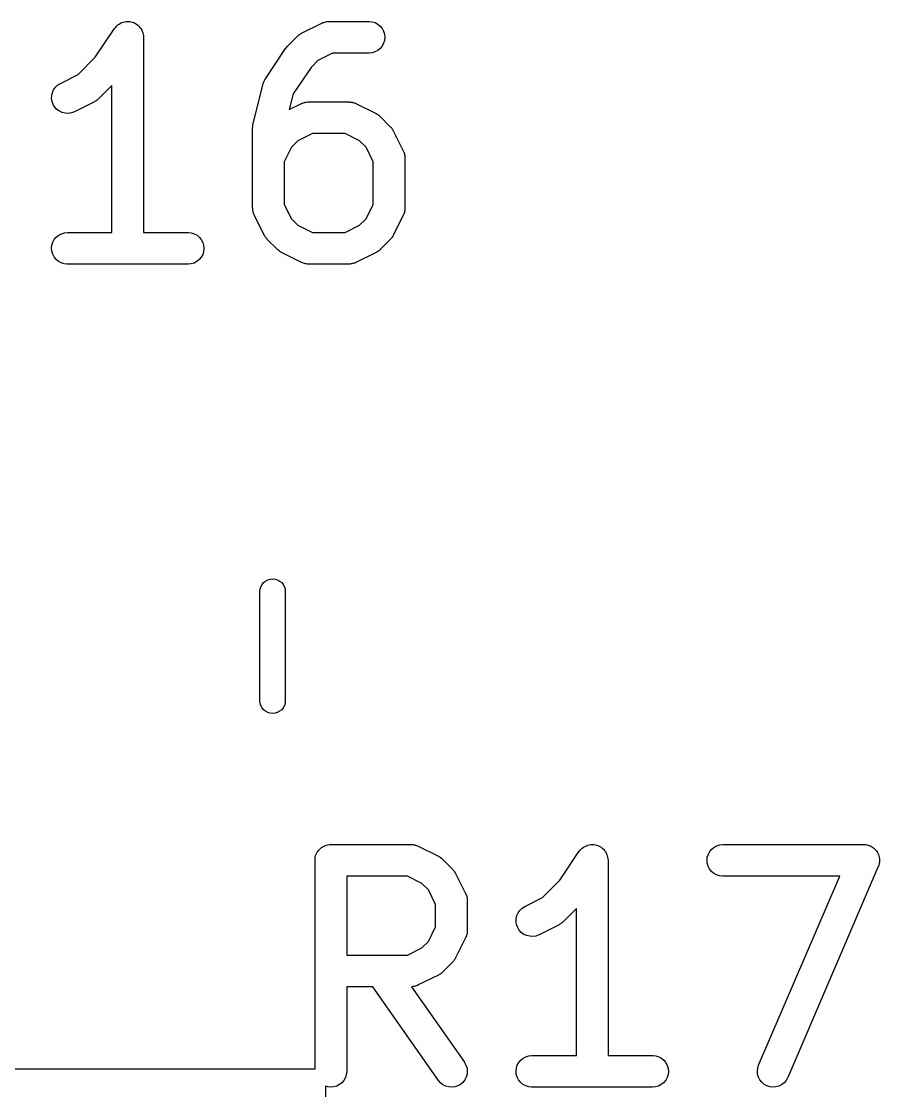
# Model space of a CAD drawing. Extents: x 85.9 to 159.2, y -122.9 to -78.6.
# Drawn here: x 155.12 to 159.19, y -105.94 to -100.88 of the extents above; entities that cross this region are included whole.
import ezdxf

# ---------------------------------------------------------------- set-up
doc = ezdxf.new("R2010")
doc.units = 0
doc.header["$MEASUREMENT"] = 0
doc.layers.add('BLACK', color=7, linetype='CONTINUOUS')

msp = doc.modelspace()

# ---------------------------------------------------------------- linework, layer by layer
at = {"layer": 'BLACK', "linetype": 'CONTINUOUS'}
for p, q in [((155.47, -101.047), (155.561, -100.911)), ((155.561, -100.911), (155.562, -100.91)), ((155.562, -100.91), (155.567, -100.904)), ((155.562, -100.91), (155.562, -100.91)), ((155.562, -100.91), (155.562, -100.91)), ((155.562, -100.91), (155.562, -100.91)), ((155.567, -100.904), (155.571, -100.899)), ((155.571, -100.899), (155.577, -100.894)), ((155.571, -100.899), (155.571, -100.899)), ((155.571, -100.899), (155.571, -100.899)), ((155.577, -100.894), (155.583, -100.89)), ((155.583, -100.89), (155.59, -100.886)), ((155.583, -100.89), (155.583, -100.89)), ((155.583, -100.89), (155.583, -100.89)), ((155.59, -100.886), (155.596, -100.883)), ((155.596, -100.883), (155.603, -100.881)), ((155.596, -100.883), (155.596, -100.883)), ((155.596, -100.883), (155.596, -100.883)), ((155.603, -100.881), (155.61, -100.879)), ((155.61, -100.879), (155.617, -100.878)), ((155.61, -100.879), (155.61, -100.879)), ((155.61, -100.879), (155.61, -100.879)), ((155.617, -100.878), (155.624, -100.877)), ((155.624, -100.877), (155.624, -100.877)), ((155.624, -100.877), (155.632, -100.878)), ((155.624, -100.877), (155.624, -100.877)), ((155.632, -100.878), (155.639, -100.879)), ((155.639, -100.879), (155.639, -100.879)), ((155.639, -100.879), (155.639, -100.879)), ((155.639, -100.879), (155.646, -100.881)), ((155.646, -100.881), (155.653, -100.883)), ((155.653, -100.883), (155.653, -100.883)), ((155.653, -100.883), (155.653, -100.883)), ((155.653, -100.883), (155.66, -100.887)), ((155.66, -100.887), (155.666, -100.89)), ((155.666, -100.89), (155.666, -100.89)), ((155.666, -100.89), (155.666, -100.89)), ((155.666, -100.89), (155.671, -100.895)), ((155.671, -100.895), (155.677, -100.9)), ((155.677, -100.9), (155.677, -100.9)), ((155.677, -100.9), (155.677, -100.9)), ((155.677, -100.9), (155.682, -100.906)), ((155.682, -100.906), (155.686, -100.911)), ((155.686, -100.911), (155.686, -100.911)), ((155.686, -100.911), (155.686, -100.911)), ((155.686, -100.911), (155.69, -100.918)), ((155.69, -100.918), (155.693, -100.924)), ((155.693, -100.924), (155.693, -100.924)), ((155.693, -100.924), (155.693, -100.924)), ((155.693, -100.924), (155.695, -100.931)), ((156.447, -100.933), (156.543, -100.885)), ((156.543, -100.885), (156.544, -100.885)), ((156.544, -100.885), (156.546, -100.884)), ((156.546, -100.884), (156.548, -100.883)), ((156.548, -100.883), (156.553, -100.882)), ((156.553, -100.882), (156.557, -100.88)), ((156.557, -100.88), (156.56, -100.879)), ((156.56, -100.879), (156.562, -100.879)), ((156.562, -100.879), (156.567, -100.878)), ((156.567, -100.878), (156.572, -100.878)), ((156.572, -100.878), (156.574, -100.878)), ((156.574, -100.878), (156.576, -100.877)), ((156.576, -100.877), (156.767, -100.877)), ((156.767, -100.877), (156.768, -100.877)), ((156.768, -100.877), (156.782, -100.879)), ((156.782, -100.879), (156.796, -100.883)), ((156.796, -100.883), (156.809, -100.89)), ((156.809, -100.89), (156.82, -100.9)), ((156.82, -100.9), (156.829, -100.911)), ((156.829, -100.911), (156.836, -100.924)), ((156.836, -100.924), (156.84, -100.938)), ((155.695, -100.931), (155.697, -100.938)), ((155.697, -100.938), (155.697, -100.938)), ((155.697, -100.938), (155.697, -100.938)), ((155.697, -100.938), (155.698, -100.945)), ((155.698, -100.945), (155.699, -100.952)), ((155.699, -100.952), (155.699, -101.877)), ((156.38, -100.995), (156.428, -100.947)), ((156.428, -100.947), (156.429, -100.946)), ((156.429, -100.946), (156.432, -100.944)), ((156.432, -100.944), (156.435, -100.941)), ((156.435, -100.941), (156.438, -100.939)), ((156.438, -100.939), (156.44, -100.937)), ((156.44, -100.937), (156.444, -100.935)), ((156.444, -100.935), (156.447, -100.933)), ((156.84, -100.967), (156.836, -100.981)), ((156.84, -100.938), (156.842, -100.953)), ((156.842, -100.953), (156.84, -100.967)), ((156.276, -101.149), (156.371, -101.006)), ((156.371, -101.006), (156.372, -101.005)), ((156.371, -101.006), (156.371, -101.006)), ((156.371, -101.006), (156.371, -101.006)), ((156.371, -101.006), (156.371, -101.006)), ((156.372, -101.005), (156.376, -101)), ((156.376, -101), (156.38, -100.995)), ((156.781, -101.026), (156.767, -101.027)), ((156.795, -101.022), (156.781, -101.026)), ((156.808, -101.015), (156.795, -101.022)), ((156.82, -101.006), (156.808, -101.015)), ((156.829, -100.994), (156.82, -101.006)), ((156.836, -100.981), (156.829, -100.994)), ((155.389, -101.129), (155.47, -101.047)), ((156.525, -101.062), (156.492, -101.095)), ((156.594, -101.027), (156.525, -101.062)), ((156.767, -101.027), (156.594, -101.027)), ((156.492, -101.095), (156.408, -101.221)), ((155.292, -101.179), (155.305, -101.171)), ((155.305, -101.171), (155.389, -101.129)), ((156.218, -101.363), (156.265, -101.172)), ((156.265, -101.172), (156.266, -101.171)), ((156.266, -101.171), (156.267, -101.167)), ((156.267, -101.167), (156.269, -101.162)), ((156.269, -101.162), (156.27, -101.16)), ((156.27, -101.16), (156.271, -101.158)), ((156.271, -101.158), (156.273, -101.153)), ((156.273, -101.153), (156.276, -101.149)), ((155.263, -101.243), (155.264, -101.228)), ((155.264, -101.228), (155.267, -101.214)), ((155.267, -101.214), (155.273, -101.201)), ((155.273, -101.201), (155.282, -101.189)), ((155.282, -101.189), (155.292, -101.179)), ((155.549, -101.181), (155.486, -101.244)), ((155.549, -101.877), (155.549, -101.181)), ((156.408, -101.221), (156.389, -101.295)), ((155.266, -101.257), (155.263, -101.243)), ((155.271, -101.271), (155.266, -101.257)), ((155.278, -101.284), (155.271, -101.271)), ((155.467, -101.258), (155.372, -101.305)), ((155.47, -101.255), (155.467, -101.258)), ((155.474, -101.253), (155.47, -101.255)), ((155.477, -101.251), (155.474, -101.253)), ((155.479, -101.25), (155.477, -101.251)), ((155.482, -101.247), (155.479, -101.25)), ((155.486, -101.244), (155.482, -101.247)), ((155.486, -101.244), (155.486, -101.244)), ((156.389, -101.295), (156.447, -101.266)), ((156.447, -101.266), (156.448, -101.266)), ((156.448, -101.266), (156.45, -101.265)), ((156.45, -101.265), (156.452, -101.264)), ((156.452, -101.264), (156.457, -101.263)), ((156.457, -101.263), (156.462, -101.261)), ((156.462, -101.261), (156.464, -101.26)), ((156.464, -101.26), (156.466, -101.26)), ((156.466, -101.26), (156.471, -101.259)), ((156.471, -101.259), (156.477, -101.258)), ((156.477, -101.258), (156.479, -101.259)), ((156.479, -101.259), (156.481, -101.258)), ((156.481, -101.258), (156.671, -101.258)), ((156.671, -101.258), (156.672, -101.258)), ((156.672, -101.258), (156.675, -101.259)), ((156.675, -101.259), (156.677, -101.259)), ((156.677, -101.259), (156.682, -101.259)), ((156.682, -101.259), (156.687, -101.26)), ((156.687, -101.26), (156.689, -101.261)), ((156.689, -101.261), (156.691, -101.261)), ((156.691, -101.261), (156.696, -101.263)), ((156.696, -101.263), (156.701, -101.264)), ((156.701, -101.264), (156.703, -101.265)), ((156.703, -101.265), (156.705, -101.266)), ((156.705, -101.266), (156.8, -101.314)), ((155.288, -101.294), (155.278, -101.284)), ((155.3, -101.303), (155.288, -101.294)), ((155.314, -101.309), (155.3, -101.303)), ((155.328, -101.312), (155.314, -101.309)), ((155.342, -101.313), (155.328, -101.312)), ((155.357, -101.311), (155.342, -101.313)), ((155.371, -101.306), (155.357, -101.311)), ((155.372, -101.305), (155.371, -101.306)), ((156.8, -101.314), (156.801, -101.314)), ((156.801, -101.314), (156.805, -101.317)), ((156.805, -101.317), (156.808, -101.319)), ((156.808, -101.319), (156.811, -101.321)), ((156.811, -101.321), (156.813, -101.322)), ((156.813, -101.322), (156.816, -101.325)), ((156.816, -101.325), (156.82, -101.328)), ((156.82, -101.328), (156.867, -101.376)), ((156.215, -101.38), (156.216, -101.379)), ((156.215, -101.381), (156.215, -101.38)), ((156.216, -101.371), (156.217, -101.365)), ((156.216, -101.377), (156.216, -101.371)), ((156.216, -101.379), (156.216, -101.377)), ((156.217, -101.365), (156.218, -101.364)), ((156.218, -101.364), (156.218, -101.363)), ((156.867, -101.376), (156.868, -101.376)), ((156.868, -101.376), (156.871, -101.38)), ((156.871, -101.38), (156.874, -101.383)), ((156.215, -101.762), (156.215, -101.381)), ((156.499, -101.408), (156.43, -101.443)), ((156.654, -101.408), (156.499, -101.408)), ((156.722, -101.443), (156.654, -101.408)), ((156.874, -101.383), (156.875, -101.385)), ((156.875, -101.385), (156.877, -101.388)), ((156.877, -101.388), (156.879, -101.391)), ((156.879, -101.391), (156.881, -101.395)), ((156.881, -101.395), (156.929, -101.49)), ((156.4, -101.473), (156.365, -101.542)), ((156.43, -101.443), (156.4, -101.473)), ((156.753, -101.473), (156.722, -101.443)), ((156.787, -101.542), (156.753, -101.473)), ((156.929, -101.49), (156.929, -101.491)), ((156.929, -101.491), (156.93, -101.493)), ((156.93, -101.493), (156.931, -101.495)), ((156.931, -101.495), (156.933, -101.5)), ((156.933, -101.5), (156.934, -101.505)), ((156.934, -101.505), (156.935, -101.507)), ((156.935, -101.507), (156.935, -101.509)), ((156.935, -101.509), (156.936, -101.514)), ((156.936, -101.514), (156.937, -101.519)), ((156.937, -101.519), (156.937, -101.522)), ((156.937, -101.522), (156.937, -101.524)), ((156.937, -101.524), (156.937, -101.762)), ((156.365, -101.542), (156.365, -101.744)), ((156.787, -101.744), (156.787, -101.542)), ((156.216, -101.764), (156.215, -101.762)), ((156.216, -101.766), (156.216, -101.764)), ((156.216, -101.771), (156.216, -101.766)), ((156.217, -101.776), (156.216, -101.771)), ((156.218, -101.779), (156.217, -101.776)), ((156.218, -101.781), (156.218, -101.779)), ((156.22, -101.786), (156.218, -101.781)), ((156.365, -101.744), (156.4, -101.813)), ((156.753, -101.813), (156.787, -101.744)), ((156.934, -101.782), (156.932, -101.787)), ((156.935, -101.78), (156.934, -101.782)), ((156.936, -101.772), (156.935, -101.777)), ((156.935, -101.777), (156.935, -101.78)), ((156.937, -101.767), (156.936, -101.772)), ((156.937, -101.762), (156.937, -101.763)), ((156.937, -101.763), (156.937, -101.765)), ((156.937, -101.765), (156.937, -101.767)), ((156.221, -101.79), (156.22, -101.786)), ((156.222, -101.792), (156.221, -101.79)), ((156.223, -101.795), (156.222, -101.792)), ((156.271, -101.891), (156.223, -101.795)), ((156.223, -101.795), (156.223, -101.795)), ((156.4, -101.813), (156.43, -101.843)), ((156.722, -101.843), (156.753, -101.813)), ((156.929, -101.795), (156.881, -101.891)), ((156.93, -101.793), (156.929, -101.795)), ((156.931, -101.791), (156.93, -101.793)), ((156.932, -101.787), (156.931, -101.791)), ((155.297, -101.89), (155.31, -101.883)), ((155.31, -101.883), (155.324, -101.879)), ((155.324, -101.879), (155.338, -101.877)), ((155.338, -101.877), (155.549, -101.877)), ((155.699, -101.877), (155.91, -101.877)), ((155.91, -101.877), (155.911, -101.877)), ((155.911, -101.877), (155.925, -101.879)), ((155.925, -101.879), (155.939, -101.883)), ((155.939, -101.883), (155.952, -101.89)), ((156.43, -101.843), (156.499, -101.877)), ((156.499, -101.877), (156.654, -101.877)), ((156.654, -101.877), (156.722, -101.843)), ((155.263, -101.952), (155.265, -101.937)), ((155.265, -101.937), (155.269, -101.923)), ((155.269, -101.923), (155.276, -101.91)), ((155.276, -101.91), (155.285, -101.899)), ((155.285, -101.899), (155.297, -101.89)), ((155.952, -101.89), (155.963, -101.9)), ((155.963, -101.9), (155.972, -101.911)), ((155.972, -101.911), (155.979, -101.924)), ((155.979, -101.924), (155.983, -101.938)), ((156.273, -101.894), (156.271, -101.891)), ((156.275, -101.898), (156.273, -101.894)), ((156.277, -101.9), (156.275, -101.898)), ((156.279, -101.903), (156.277, -101.9)), ((156.282, -101.906), (156.279, -101.903)), ((156.284, -101.909), (156.282, -101.906)), ((156.285, -101.91), (156.284, -101.909)), ((156.333, -101.958), (156.285, -101.91)), ((156.867, -101.91), (156.82, -101.958)), ((156.87, -101.907), (156.867, -101.91)), ((156.873, -101.904), (156.87, -101.907)), ((156.875, -101.901), (156.873, -101.904)), ((156.877, -101.899), (156.875, -101.901)), ((156.879, -101.895), (156.877, -101.899)), ((156.881, -101.892), (156.879, -101.895)), ((156.881, -101.891), (156.881, -101.892)), ((155.264, -101.966), (155.263, -101.952)), ((155.269, -101.98), (155.264, -101.966)), ((155.275, -101.993), (155.269, -101.98)), ((155.979, -101.981), (155.972, -101.994)), ((155.983, -101.967), (155.979, -101.981)), ((155.983, -101.938), (155.985, -101.953)), ((155.985, -101.953), (155.983, -101.967)), ((156.336, -101.96), (156.333, -101.958)), ((156.339, -101.963), (156.336, -101.96)), ((156.342, -101.965), (156.339, -101.963)), ((156.344, -101.967), (156.342, -101.965)), ((156.348, -101.969), (156.344, -101.967)), ((156.351, -101.971), (156.348, -101.969)), ((156.352, -101.972), (156.351, -101.971)), ((156.447, -102.019), (156.352, -101.972)), ((156.8, -101.972), (156.705, -102.019)), ((156.804, -101.97), (156.8, -101.972)), ((156.808, -101.968), (156.804, -101.97)), ((156.81, -101.966), (156.808, -101.968)), ((156.813, -101.964), (156.81, -101.966)), ((156.816, -101.961), (156.813, -101.964)), ((156.819, -101.959), (156.816, -101.961)), ((156.82, -101.958), (156.819, -101.959)), ((155.285, -102.005), (155.275, -101.993)), ((155.296, -102.014), (155.285, -102.005)), ((155.309, -102.021), (155.296, -102.014)), ((155.323, -102.026), (155.309, -102.021)), ((155.337, -102.027), (155.323, -102.026)), ((155.338, -102.027), (155.337, -102.027)), ((155.91, -102.027), (155.338, -102.027)), ((155.924, -102.026), (155.91, -102.027)), ((155.938, -102.022), (155.924, -102.026)), ((155.951, -102.015), (155.938, -102.022)), ((155.962, -102.006), (155.951, -102.015)), ((155.972, -101.994), (155.962, -102.006)), ((156.449, -102.02), (156.447, -102.019)), ((156.451, -102.021), (156.449, -102.02)), ((156.456, -102.023), (156.451, -102.021)), ((156.461, -102.025), (156.456, -102.023)), ((156.463, -102.025), (156.461, -102.025)), ((156.465, -102.026), (156.463, -102.025)), ((156.47, -102.026), (156.465, -102.026)), ((156.476, -102.027), (156.47, -102.026)), ((156.478, -102.027), (156.476, -102.027)), ((156.48, -102.027), (156.478, -102.027)), ((156.481, -102.027), (156.48, -102.027)), ((156.671, -102.027), (156.481, -102.027)), ((156.674, -102.027), (156.671, -102.027)), ((156.676, -102.027), (156.674, -102.027)), ((156.681, -102.026), (156.676, -102.027)), ((156.686, -102.026), (156.681, -102.026)), ((156.688, -102.025), (156.686, -102.026)), ((156.69, -102.025), (156.688, -102.025)), ((156.695, -102.023), (156.69, -102.025)), ((156.7, -102.022), (156.695, -102.023)), ((156.702, -102.021), (156.7, -102.022)), ((156.704, -102.02), (156.702, -102.021)), ((156.705, -102.019), (156.704, -102.02)), ((156.251, -103.567), (156.254, -103.556)), ((156.254, -103.556), (156.26, -103.545)), ((156.26, -103.545), (156.267, -103.536)), ((156.267, -103.536), (156.277, -103.529)), ((156.277, -103.529), (156.287, -103.523)), ((156.287, -103.523), (156.298, -103.52)), ((156.298, -103.52), (156.31, -103.519)), ((156.31, -103.519), (156.322, -103.52)), ((156.322, -103.52), (156.333, -103.523)), ((156.333, -103.523), (156.343, -103.529)), ((156.343, -103.529), (156.353, -103.536)), ((156.353, -103.536), (156.36, -103.545)), ((156.36, -103.545), (156.366, -103.556)), ((156.366, -103.556), (156.369, -103.567)), ((156.25, -103.576), (156.251, -103.567)), ((156.25, -104.099), (156.25, -103.576)), ((156.369, -103.567), (156.37, -103.576)), ((156.37, -103.576), (156.37, -104.099)), ((156.251, -104.108), (156.25, -104.099)), ((156.254, -104.119), (156.251, -104.108)), ((156.369, -104.108), (156.366, -104.119)), ((156.37, -104.099), (156.369, -104.108)), ((156.26, -104.13), (156.254, -104.119)), ((156.267, -104.139), (156.26, -104.13)), ((156.277, -104.146), (156.267, -104.139)), ((156.287, -104.152), (156.277, -104.146)), ((156.298, -104.155), (156.287, -104.152)), ((156.31, -104.156), (156.298, -104.155)), ((156.322, -104.155), (156.31, -104.156)), ((156.333, -104.152), (156.322, -104.155)), ((156.343, -104.146), (156.333, -104.152)), ((156.353, -104.139), (156.343, -104.146)), ((156.36, -104.13), (156.353, -104.139)), ((156.366, -104.119), (156.36, -104.13)), ((156.514, -104.83), (156.517, -104.823)), ((156.517, -104.823), (156.52, -104.817)), ((156.517, -104.823), (156.517, -104.823)), ((156.517, -104.823), (156.517, -104.823)), ((156.52, -104.817), (156.524, -104.81)), ((156.524, -104.81), (156.528, -104.805)), ((156.524, -104.81), (156.524, -104.81)), ((156.524, -104.81), (156.524, -104.81)), ((156.528, -104.805), (156.533, -104.799)), ((156.533, -104.799), (156.539, -104.794)), ((156.533, -104.799), (156.533, -104.799)), ((156.533, -104.799), (156.533, -104.799)), ((156.539, -104.794), (156.544, -104.79)), ((156.544, -104.79), (156.544, -104.79)), ((156.544, -104.79), (156.545, -104.79)), ((156.545, -104.79), (156.551, -104.786)), ((156.551, -104.786), (156.557, -104.783)), ((156.557, -104.783), (156.557, -104.783)), ((156.557, -104.783), (156.558, -104.783)), ((156.558, -104.783), (156.564, -104.781)), ((156.564, -104.781), (156.571, -104.779)), ((156.571, -104.779), (156.571, -104.779)), ((156.571, -104.779), (156.572, -104.779)), ((156.572, -104.779), (156.579, -104.778)), ((156.579, -104.778), (156.586, -104.777)), ((156.586, -104.777), (156.967, -104.777)), ((156.967, -104.777), (156.968, -104.777)), ((156.968, -104.777), (156.97, -104.778)), ((156.97, -104.778), (156.972, -104.778)), ((156.972, -104.778), (156.977, -104.778)), ((156.977, -104.778), (156.982, -104.779)), ((156.982, -104.779), (156.984, -104.78)), ((156.984, -104.78), (156.987, -104.78)), ((156.987, -104.78), (156.991, -104.782)), ((156.991, -104.782), (156.996, -104.783)), ((156.996, -104.783), (156.998, -104.785)), ((156.998, -104.785), (157, -104.785)), ((157, -104.785), (157.095, -104.833)), ((157.67, -104.947), (157.761, -104.811)), ((157.761, -104.811), (157.762, -104.81)), ((157.762, -104.81), (157.767, -104.804)), ((157.762, -104.81), (157.762, -104.81)), ((157.762, -104.81), (157.762, -104.81)), ((157.762, -104.81), (157.762, -104.81)), ((157.767, -104.804), (157.771, -104.799)), ((157.771, -104.799), (157.777, -104.794)), ((157.771, -104.799), (157.771, -104.799)), ((157.771, -104.799), (157.771, -104.799)), ((157.777, -104.794), (157.783, -104.79)), ((157.783, -104.79), (157.79, -104.786)), ((157.783, -104.79), (157.783, -104.79)), ((157.783, -104.79), (157.783, -104.79)), ((157.79, -104.786), (157.796, -104.783)), ((157.796, -104.783), (157.803, -104.781)), ((157.796, -104.783), (157.796, -104.783)), ((157.796, -104.783), (157.796, -104.783)), ((157.803, -104.781), (157.81, -104.779)), ((157.81, -104.779), (157.817, -104.778)), ((157.81, -104.779), (157.81, -104.779)), ((157.81, -104.779), (157.81, -104.779)), ((157.817, -104.778), (157.824, -104.777)), ((157.824, -104.777), (157.824, -104.777)), ((157.824, -104.777), (157.832, -104.778)), ((157.824, -104.777), (157.824, -104.777)), ((157.832, -104.778), (157.839, -104.779)), ((157.839, -104.779), (157.839, -104.779)), ((157.839, -104.779), (157.839, -104.779)), ((157.839, -104.779), (157.846, -104.781)), ((157.846, -104.781), (157.853, -104.783)), ((157.853, -104.783), (157.853, -104.783)), ((157.853, -104.783), (157.853, -104.783)), ((157.853, -104.783), (157.86, -104.787)), ((157.86, -104.787), (157.866, -104.79)), ((157.866, -104.79), (157.866, -104.79)), ((157.866, -104.79), (157.866, -104.79)), ((157.866, -104.79), (157.871, -104.795)), ((157.871, -104.795), (157.877, -104.8)), ((157.877, -104.8), (157.877, -104.8)), ((157.877, -104.8), (157.877, -104.8)), ((157.877, -104.8), (157.882, -104.806)), ((157.882, -104.806), (157.886, -104.811)), ((157.886, -104.811), (157.886, -104.811)), ((157.886, -104.811), (157.886, -104.811)), ((157.886, -104.811), (157.89, -104.818)), ((157.89, -104.818), (157.893, -104.824)), ((157.893, -104.824), (157.893, -104.824)), ((157.893, -104.824), (157.893, -104.824)), ((157.893, -104.824), (157.895, -104.831)), ((158.369, -104.837), (158.374, -104.823)), ((158.374, -104.823), (158.381, -104.81)), ((158.381, -104.81), (158.39, -104.799)), ((158.39, -104.799), (158.401, -104.79)), ((158.401, -104.79), (158.414, -104.783)), ((158.414, -104.783), (158.428, -104.779)), ((158.428, -104.779), (158.443, -104.777)), ((158.443, -104.777), (159.11, -104.777)), ((159.11, -104.777), (159.111, -104.777)), ((159.111, -104.777), (159.111, -104.777)), ((159.111, -104.777), (159.111, -104.777)), ((159.111, -104.777), (159.118, -104.778)), ((159.118, -104.778), (159.125, -104.779)), ((159.125, -104.779), (159.125, -104.779)), ((159.125, -104.779), (159.126, -104.779)), ((159.126, -104.779), (159.132, -104.781)), ((159.132, -104.781), (159.139, -104.783)), ((159.139, -104.783), (159.139, -104.784)), ((159.139, -104.784), (159.14, -104.784)), ((159.14, -104.784), (159.146, -104.787)), ((159.146, -104.787), (159.152, -104.79)), ((159.152, -104.79), (159.152, -104.791)), ((159.152, -104.791), (159.152, -104.791)), ((159.152, -104.791), (159.158, -104.795)), ((159.158, -104.795), (159.163, -104.8)), ((159.163, -104.8), (159.163, -104.8)), ((159.163, -104.8), (159.163, -104.8)), ((159.163, -104.8), (159.168, -104.806)), ((159.168, -104.806), (159.172, -104.811)), ((159.172, -104.811), (159.172, -104.812)), ((159.172, -104.812), (159.173, -104.812)), ((159.173, -104.812), (159.176, -104.818)), ((159.176, -104.818), (159.179, -104.824)), ((159.179, -104.824), (159.179, -104.825)), ((159.179, -104.825), (159.179, -104.825)), ((159.179, -104.825), (159.181, -104.831)), ((156.511, -104.851), (156.512, -104.844)), ((156.511, -104.852), (156.511, -104.851)), ((156.511, -105.841), (156.511, -104.852)), ((156.511, -104.852), (156.511, -104.852)), ((156.511, -104.852), (156.511, -104.852)), ((156.511, -104.852), (156.511, -104.852)), ((156.512, -104.837), (156.514, -104.83)), ((156.512, -104.844), (156.512, -104.837)), ((156.512, -104.837), (156.512, -104.837)), ((156.512, -104.837), (156.512, -104.837)), ((157.095, -104.833), (157.096, -104.833)), ((157.096, -104.833), (157.1, -104.836)), ((157.1, -104.836), (157.104, -104.838)), ((157.104, -104.838), (157.106, -104.84)), ((157.106, -104.84), (157.109, -104.841)), ((157.109, -104.841), (157.112, -104.844)), ((157.112, -104.844), (157.115, -104.847)), ((157.115, -104.847), (157.163, -104.895)), ((157.895, -104.831), (157.897, -104.838)), ((157.897, -104.838), (157.897, -104.838)), ((157.897, -104.838), (157.897, -104.838)), ((157.897, -104.838), (157.898, -104.845)), ((157.898, -104.845), (157.899, -104.852)), ((157.899, -104.852), (157.899, -105.777)), ((158.368, -104.852), (158.369, -104.837)), ((158.369, -104.866), (158.368, -104.852)), ((158.373, -104.88), (158.369, -104.866)), ((159.181, -104.875), (159.179, -104.881)), ((159.181, -104.831), (159.183, -104.838)), ((159.183, -104.868), (159.181, -104.875)), ((159.183, -104.838), (159.183, -104.839)), ((159.183, -104.839), (159.183, -104.839)), ((159.183, -104.839), (159.184, -104.846)), ((159.184, -104.86), (159.183, -104.867)), ((159.183, -104.867), (159.183, -104.868)), ((159.183, -104.868), (159.183, -104.868)), ((159.184, -104.846), (159.185, -104.853)), ((159.185, -104.853), (159.184, -104.853)), ((159.184, -104.853), (159.185, -104.853)), ((159.185, -104.853), (159.184, -104.86)), ((156.661, -104.927), (156.661, -105.301)), ((156.949, -104.927), (156.661, -104.927)), ((157.017, -104.962), (156.949, -104.927)), ((157.163, -104.895), (157.163, -104.895)), ((157.163, -104.895), (157.166, -104.899)), ((157.166, -104.899), (157.169, -104.902)), ((157.169, -104.902), (157.17, -104.904)), ((157.17, -104.904), (157.172, -104.907)), ((157.172, -104.907), (157.174, -104.911)), ((157.174, -104.911), (157.177, -104.914)), ((157.177, -104.914), (157.224, -105.009)), ((158.38, -104.893), (158.373, -104.88)), ((158.389, -104.905), (158.38, -104.893)), ((158.4, -104.914), (158.389, -104.905)), ((158.413, -104.921), (158.4, -104.914)), ((158.427, -104.926), (158.413, -104.921)), ((158.442, -104.927), (158.427, -104.926)), ((158.443, -104.927), (158.442, -104.927)), ((158.996, -104.927), (158.443, -104.927)), ((158.612, -105.823), (158.996, -104.927)), ((159.178, -104.882), (158.75, -105.882)), ((159.179, -104.882), (159.178, -104.882)), ((159.179, -104.881), (159.179, -104.882)), ((157.048, -104.992), (157.017, -104.962)), ((157.589, -105.029), (157.67, -104.947)), ((157.082, -105.061), (157.048, -104.992)), ((157.224, -105.009), (157.225, -105.01)), ((157.225, -105.01), (157.225, -105.012)), ((157.225, -105.012), (157.226, -105.014)), ((157.226, -105.014), (157.228, -105.019)), ((157.228, -105.019), (157.23, -105.024)), ((157.23, -105.024), (157.23, -105.026)), ((157.23, -105.026), (157.231, -105.028)), ((157.231, -105.028), (157.231, -105.033)), ((157.082, -105.168), (157.082, -105.061)), ((157.231, -105.033), (157.232, -105.038)), ((157.232, -105.038), (157.232, -105.041)), ((157.232, -105.041), (157.232, -105.043)), ((157.232, -105.043), (157.232, -105.186)), ((157.482, -105.089), (157.492, -105.079)), ((157.492, -105.079), (157.505, -105.071)), ((157.505, -105.071), (157.589, -105.029)), ((157.463, -105.143), (157.464, -105.128)), ((157.464, -105.128), (157.467, -105.114)), ((157.467, -105.114), (157.473, -105.101)), ((157.473, -105.101), (157.482, -105.089)), ((157.749, -105.081), (157.686, -105.144)), ((157.749, -105.777), (157.749, -105.081)), ((157.048, -105.237), (157.082, -105.168)), ((157.466, -105.157), (157.463, -105.143)), ((157.471, -105.171), (157.466, -105.157)), ((157.478, -105.184), (157.471, -105.171)), ((157.667, -105.158), (157.572, -105.205)), ((157.67, -105.155), (157.667, -105.158)), ((157.674, -105.153), (157.67, -105.155)), ((157.677, -105.151), (157.674, -105.153)), ((157.679, -105.15), (157.677, -105.151)), ((157.682, -105.147), (157.679, -105.15)), ((157.686, -105.144), (157.682, -105.147)), ((157.686, -105.144), (157.686, -105.144)), ((157.224, -105.219), (157.177, -105.314)), ((157.225, -105.217), (157.224, -105.219)), ((157.226, -105.215), (157.225, -105.217)), ((157.228, -105.21), (157.226, -105.215)), ((157.229, -105.206), (157.228, -105.21)), ((157.23, -105.203), (157.229, -105.206)), ((157.231, -105.201), (157.23, -105.203)), ((157.232, -105.191), (157.231, -105.196)), ((157.231, -105.196), (157.231, -105.201)), ((157.232, -105.186), (157.232, -105.187)), ((157.232, -105.187), (157.232, -105.189)), ((157.232, -105.189), (157.232, -105.191)), ((157.488, -105.194), (157.478, -105.184)), ((157.5, -105.203), (157.488, -105.194)), ((157.514, -105.209), (157.5, -105.203)), ((157.528, -105.212), (157.514, -105.209)), ((157.542, -105.213), (157.528, -105.212)), ((157.557, -105.211), (157.542, -105.213)), ((157.571, -105.206), (157.557, -105.211)), ((157.572, -105.205), (157.571, -105.206)), ((156.949, -105.301), (157.017, -105.267)), ((157.017, -105.267), (157.048, -105.237)), ((156.661, -105.301), (156.949, -105.301)), ((157.165, -105.331), (157.163, -105.334)), ((157.168, -105.328), (157.165, -105.331)), ((157.17, -105.325), (157.168, -105.328)), ((157.172, -105.323), (157.17, -105.325)), ((157.174, -105.319), (157.172, -105.323)), ((157.176, -105.315), (157.174, -105.319)), ((157.177, -105.314), (157.176, -105.315)), ((157.114, -105.382), (157.111, -105.385)), ((157.115, -105.382), (157.114, -105.382)), ((157.163, -105.334), (157.115, -105.382)), ((157.095, -105.396), (157, -105.443)), ((157.099, -105.393), (157.095, -105.396)), ((157.103, -105.391), (157.099, -105.393)), ((157.105, -105.39), (157.103, -105.391)), ((157.108, -105.388), (157.105, -105.39)), ((157.111, -105.385), (157.108, -105.388)), ((156.785, -105.451), (156.661, -105.451)), ((156.661, -105.451), (156.661, -105.852)), ((157.096, -105.895), (156.785, -105.451)), ((156.969, -105.451), (156.968, -105.451)), ((156.968, -105.451), (157.219, -105.809)), ((156.971, -105.451), (156.969, -105.451)), ((156.976, -105.45), (156.971, -105.451)), ((156.981, -105.45), (156.976, -105.45)), ((156.983, -105.449), (156.981, -105.45)), ((156.986, -105.449), (156.983, -105.449)), ((156.99, -105.447), (156.986, -105.449)), ((156.995, -105.446), (156.99, -105.447)), ((156.997, -105.444), (156.995, -105.446)), ((156.999, -105.444), (156.997, -105.444)), ((157, -105.443), (156.999, -105.444)), ((157.497, -105.79), (157.51, -105.783)), ((157.51, -105.783), (157.524, -105.779)), ((157.524, -105.779), (157.538, -105.777)), ((157.538, -105.777), (157.749, -105.777)), ((157.899, -105.777), (158.11, -105.777)), ((158.11, -105.777), (158.111, -105.777)), ((158.111, -105.777), (158.125, -105.779)), ((158.125, -105.779), (158.139, -105.783)), ((158.139, -105.783), (158.152, -105.79)), ((157.219, -105.809), (157.219, -105.81)), ((157.219, -105.81), (157.226, -105.823)), ((157.226, -105.823), (157.231, -105.837)), ((157.231, -105.837), (157.232, -105.852)), ((157.463, -105.852), (157.465, -105.837)), ((157.465, -105.837), (157.469, -105.823)), ((157.469, -105.823), (157.476, -105.81)), ((157.476, -105.81), (157.485, -105.799)), ((157.485, -105.799), (157.497, -105.79)), ((158.152, -105.79), (158.163, -105.8)), ((158.163, -105.8), (158.172, -105.811)), ((158.172, -105.811), (158.179, -105.824)), ((158.179, -105.824), (158.183, -105.838)), ((158.183, -105.838), (158.185, -105.853)), ((158.606, -105.851), (158.608, -105.837)), ((158.608, -105.837), (158.612, -105.823)), ((151.503, -105.84), (156.497, -105.84)), ((156.497, -105.84), (156.5, -105.84)), ((156.5, -105.84), (156.503, -105.84)), ((156.503, -105.84), (156.503, -105.84)), ((156.503, -105.84), (156.511, -105.841)), ((156.655, -105.882), (156.648, -105.895)), ((156.659, -105.868), (156.655, -105.882)), ((156.661, -105.853), (156.659, -105.868)), ((156.661, -105.852), (156.661, -105.853)), ((157.227, -105.88), (157.22, -105.893)), ((157.231, -105.866), (157.227, -105.88)), ((157.232, -105.852), (157.231, -105.866)), ((157.464, -105.866), (157.463, -105.852)), ((157.469, -105.88), (157.464, -105.866)), ((157.475, -105.893), (157.469, -105.88)), ((158.179, -105.881), (158.172, -105.894)), ((158.183, -105.867), (158.179, -105.881)), ((158.185, -105.853), (158.183, -105.867)), ((158.607, -105.866), (158.606, -105.851)), ((158.611, -105.88), (158.607, -105.866)), ((158.618, -105.893), (158.611, -105.88)), ((158.749, -105.883), (158.742, -105.896)), ((158.75, -105.882), (158.749, -105.883)), ((156.571, -105.926), (156.56, -105.923)), ((156.56, -105.923), (156.56, -110.897)), ((156.585, -105.927), (156.571, -105.926)), ((156.6, -105.926), (156.585, -105.927)), ((156.614, -105.922), (156.6, -105.926)), ((156.627, -105.915), (156.614, -105.922)), ((156.638, -105.906), (156.627, -105.915)), ((156.648, -105.895), (156.638, -105.906)), ((157.105, -105.907), (157.096, -105.895)), ((157.117, -105.916), (157.105, -105.907)), ((157.13, -105.922), (157.117, -105.916)), ((157.144, -105.926), (157.13, -105.922)), ((157.158, -105.927), (157.144, -105.926)), ((157.173, -105.926), (157.158, -105.927)), ((157.187, -105.921), (157.173, -105.926)), ((157.2, -105.914), (157.187, -105.921)), ((157.211, -105.905), (157.2, -105.914)), ((157.22, -105.893), (157.211, -105.905)), ((157.485, -105.905), (157.475, -105.893)), ((157.496, -105.914), (157.485, -105.905)), ((157.509, -105.921), (157.496, -105.914)), ((157.523, -105.926), (157.509, -105.921)), ((157.537, -105.927), (157.523, -105.926)), ((157.538, -105.927), (157.537, -105.927)), ((158.11, -105.927), (157.538, -105.927)), ((158.124, -105.926), (158.11, -105.927)), ((158.138, -105.922), (158.124, -105.926)), ((158.151, -105.915), (158.138, -105.922)), ((158.162, -105.906), (158.151, -105.915)), ((158.172, -105.894), (158.162, -105.906)), ((158.627, -105.904), (158.618, -105.893)), ((158.638, -105.914), (158.627, -105.904)), ((158.651, -105.921), (158.638, -105.914)), ((158.665, -105.926), (158.651, -105.921)), ((158.679, -105.927), (158.665, -105.926)), ((158.694, -105.926), (158.679, -105.927)), ((158.708, -105.922), (158.694, -105.926)), ((158.721, -105.916), (158.708, -105.922)), ((158.733, -105.907), (158.721, -105.916)), ((158.742, -105.896), (158.733, -105.907))]:
    msp.add_line(p, q, dxfattribs=at)

doc.saveas('drawing.dxf')
